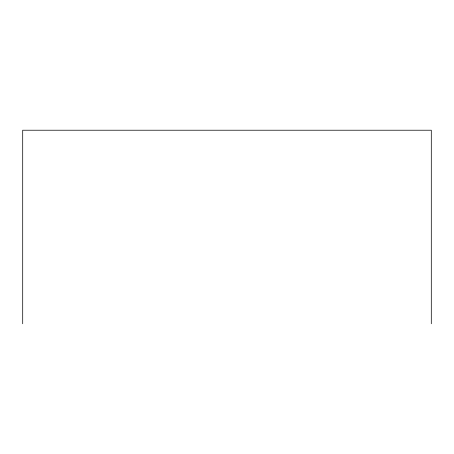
<?xml version="1.0" encoding="UTF-8"?>
<svg xmlns="http://www.w3.org/2000/svg" width="454" height="454" viewBox="0 0 454 454"><rect width="100%" height="100%" fill="white"/><g stroke="black" fill="none" stroke-linecap="round" stroke-linejoin="round"><path stroke-width="0.68" d="M431.3 323.776L431.3 130.224L22.7 130.224L22.7 323.776"/></g></svg>
